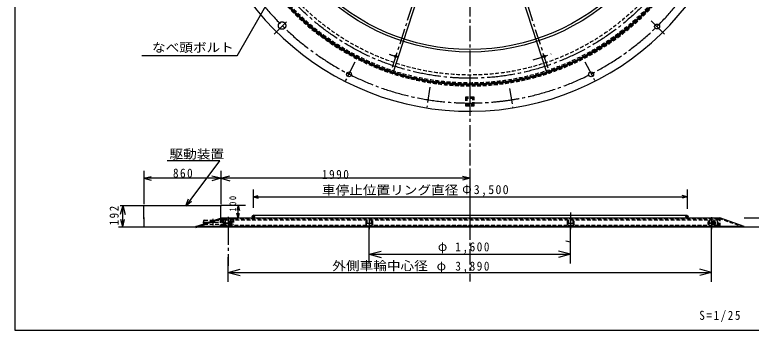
# Model space of a CAD drawing. Units: millimetres, scale not verified. Extents: x -4852 to 4898, y -3473 to 3427.
# Drawn here: x -4852 to 1088, y -3473 to -929 of the extents above; entities that cross this region are included whole.
import ezdxf
from ezdxf.enums import TextEntityAlignment as Align

# ---------------------------------------------------------------- set-up
doc = ezdxf.new("R2010")
doc.units = ezdxf.units.MM
doc.header["$LTSCALE"] = 25
for name, pattern in [('CHAIN1', [8, 5, -1, 1, -1]), ('CHAIN2', [12, 9, -1, 1, -1]), ('DASHED1', [1.8, 1.2, -0.6])]:
    doc.linetypes.add(name, pattern=pattern)
doc.layers.add('0-0', color=7, linetype='Continuous')
doc.styles.add('ＭＳ ゴシック', font='')
doc.styles.get('ＭＳ ゴシック').set_extended_font_data('MS Gothic')

msp = doc.modelspace()

# ---------------------------------------------------------------- linework, layer by layer
at = {"layer": '0-0', "linetype": 'CHAIN1'}
for p, q in [((-1182.02, 2781.55), (-1182.02, -3078.77)), ((-1461.91, -285.54), (-1819.2, -1385.16)), ((-900.92, -288.04), (-544.48, -1385.05)), ((-2108.89, -1311.39), (-2186.37, -1463.44)), ((-253.26, -1308.24), (-177.53, -1456.86)), ((-1503.33, -1514.29), (-1528.77, -1674.92)), ((-861.13, -1524.6), (-837.33, -1674.92)), ((-2928.34, -2538.19), (-2928.34, -2538.05)), ((-2928.32, -2568.51), (-2928.32, -2544.69)), ((570.07, -2553.81), (570.07, -2546.35)), ((570.07, -2568.33), (570.07, -2553.57)), ((-3334.54, -2601.14), (-3173.31, -2601.14)), ((-3253.4, -2575.18), (-3253.4, -2625.18)), ((-3098.91, -2609.46), (-3166.88, -2609.46)), ((-3097.08, -2609.46), (-3164.07, -2609.46)), ((-3161.4, -2609.46), (-3097.2, -2609.46)), ((-2928.35, -2558.24), (-2940.44, -2558.24)), ((-2928.35, -2558.35), (-2916.93, -2558.35)), ((-2928.33, -2575.04), (-2928.33, -2568.13)), ((-2020.26, -2609.46), (-1964.52, -2609.46)), ((-398.59, -2609.46), (-338.68, -2609.46)), ((570.09, -2557.92), (557.69, -2557.92)), ((569.99, -2557.92), (582.7, -2557.92)), ((570.05, -2571.7), (570.05, -2568.22)), ((737.16, -2609.46), (803.05, -2609.46)), ((803.05, -2609.46), (738.39, -2609.46))]:
    msp.add_line(p, q, dxfattribs=at)
at = {"layer": '0-0'}
for p, q in [((-1442.89, -291.72), (-1800.18, -1391.34)), ((-919.94, -294.22), (-563.5, -1391.23)), ((-2684.26, -608.76), (-3062.22, -1263.41)), ((-3061.68, -1260.58), (-3826.9, -1260.58)), ((-1181.43, -1510.88), (-1181.43, -1695.63)), ((-3623.8, -2104.16), (-3198.01, -2104.16)), ((-3810.08, -2188.05), (-3810.08, -2455.47)), ((-3191.06, -2188.05), (-3191.06, -2455.47)), ((-1181.8, -2188.05), (-1181.8, -2455.47)), ((-3810.08, -2248.05), (-3752.13, -2232.52)), ((-3185.11, -2248.05), (-3810.08, -2248.05)), ((-3810.08, -2248.05), (-3752.13, -2263.58)), ((-3191.06, -2248.05), (-3263.82, -2229.87)), ((-3191.06, -2248.05), (-3263.17, -2268.69)), ((-3191.06, -2248.05), (-3191.07, -2248.05)), ((-3191.06, -2248.05), (-3118.62, -2228.64)), ((-3191.06, -2248.05), (-3191.05, -2248.05)), ((-3191.06, -2248.05), (-3118.62, -2267.46)), ((-1181.8, -2248.05), (-3185.11, -2248.05)), ((-1181.8, -2248.05), (-1239.75, -2232.52)), ((-1181.8, -2248.05), (-1239.75, -2263.58)), ((-3473.35, -2468.85), (-3426.09, -2431.9)), ((-4001.3, -2467.64), (-3185.11, -2467.64)), ((-3981.35, -2467.8), (-4000.76, -2540.25)), ((-3810.08, -2575.63), (-3810.08, -2467.64)), ((-3190.59, -2566.73), (-3190.59, -2468.88)), ((570.08, -2547.91), (-2929.92, -2547.91)), ((-3981.35, -2638.48), (-3996.88, -2580.53)), ((-3981.35, -2638.48), (-3965.82, -2580.53)), ((-3809.79, -2565.24), (-3809.79, -2638.38)), ((-3809.79, -2575.03), (-3809.79, -2565.89)), ((-3392.87, -2636.35), (-3193.08, -2568.11)), ((-3208.1, -2593.85), (-3207.93, -2593.85)), ((-3208.1, -2594.1), (-3208.1, -2593.85)), ((-3197.1, -2573.64), (-3197.1, -2573.31)), ((-2985.82, -2567.99), (-3196.51, -2567.99)), ((-3178.85, -2568), (-3181.74, -2568)), ((-3179.19, -2567.95), (-3179.38, -2567.95)), ((-2997.28, -2567.95), (-2997.29, -2567.95)), ((835.55, -2568), (-2985.82, -2568)), ((818.26, -2568.12), (818.26, -2568)), ((1031.11, -2636.2), (834.63, -2567.5)), ((1558.53, -2643), (-4014.61, -2643)), ((-3393.31, -2638.55), (-3393.31, -2638.57)), ((-3392.87, -2636.43), (-3389.47, -2643.23)), ((-3392.59, -2632.73), (-3392.71, -2632.73)), ((1030.89, -2636.27), (-3392.71, -2636.27)), ((-3392.71, -2638.73), (-3392.71, -2638.73)), ((-3389.93, -2638), (-3389.94, -2638.01)), ((-3389.57, -2637.85), (-3389.59, -2637.86)), ((-3240.4, -2631.69), (-3240.4, -2632.11)), ((-3181.74, -2637.42), (-3181.74, -2637.42)), ((-3181.74, -2639), (-3181.74, -2639)), ((-3180.56, -2627.18), (-3180.56, -2627.28)), ((-1328.02, -2629.64), (-1328.02, -2638.64)), ((-1327.61, -2629.64), (-1328.02, -2629.64)), ((-1028.02, -2629.64), (-1029.61, -2629.64)), ((1031.03, -2636.27), (1027.77, -2643.15)), ((1030.65, -2638.38), (1030.75, -2638.38)), ((1031.29, -2638.73), (1031.29, -2638.73)), ((-1993.8, -2935.64), (-1993.8, -2797.4)), ((-1993.8, -2860.64), (-1897.2, -2834.76)), ((-369.8, -2860.64), (-466.39, -2834.76)), ((-369.8, -2935.64), (-369.8, -2797.4)), ((-3131.8, -3081.59), (-3131.8, -2884.97)), ((-1993.8, -2860.64), (-369.8, -2860.64)), ((-1993.8, -2860.64), (-1897.2, -2886.53)), ((-369.8, -2860.64), (-466.39, -2886.53)), ((768.2, -3081.59), (768.2, -2884.97)), ((-3131.8, -3006.59), (-3035.2, -2980.71)), ((-3131.8, -3006.59), (768.2, -3006.59)), ((-3131.8, -3006.59), (-3035.2, -3032.47)), ((768.2, -3006.59), (671.61, -2980.71)), ((768.2, -3006.59), (671.61, -3032.47)), ((-4852.02, -3472.98), (4897.98, -3472.98))]:
    msp.add_line(p, q, dxfattribs=at)
at = {"layer": '0-0', "linetype": 'CHAIN2'}
for p, q in [((-2661.67, -986.91), (-2760.99, -1086.23)), ((279.24, -977.72), (387.75, -1086.23)), ((-3131.8, -2423.88), (-3131.8, -2425.17)), ((-1183, -2406.91), (-1181.15, -2406.91)), ((-1181.8, -2423.88), (-1181.8, -2658)), ((-369.8, -2522.71), (-369.8, -2658)), ((-3131.8, -2558.66), (-3131.8, -2953.96)), ((-1993.8, -2563.57), (-1993.8, -2658)), ((768.2, -2561.59), (768.2, -2658))]:
    msp.add_line(p, q, dxfattribs=at)
at = {"layer": '0-0', "linetype": 'DASHED1'}
for p, q in [((-1146.47, -1603.63), (-1216.47, -1603.63)), ((-1206.47, -1593.63), (-1206.47, -1663.63)), ((-1156.47, -1663.63), (-1156.47, -1593.63)), ((-1216.47, -1653.63), (-1146.47, -1653.63)), ((-3390.45, -2643.45), (-3190.68, -2575.22)), ((-3327.1, -2614.21), (-3327.1, -2587.47)), ((-3324.82, -2585.14), (-3180.88, -2585.14)), ((-3196.4, -2577.39), (-3196.4, -2636.49)), ((-3193.08, -2568.18), (-3190.68, -2575.22)), ((-3190.4, -2575.39), (-3190.4, -2637.25)), ((820.12, -2574.46), (-3179.88, -2574.46)), ((-3178.48, -2578.64), (-3178.22, -2578.64)), ((-3178.4, -2575.18), (-3178.4, -2629.46)), ((-3178.33, -2575.04), (-3178.33, -2568.13)), ((-3176.34, -2583.38), (-3176.42, -2583.38)), ((-3171.4, -2591.46), (-3171.4, -2629.41)), ((-3169.4, -2575.18), (-3169.4, -2575.21)), ((-3161.4, -2581.46), (803.05, -2581.46)), ((-3158.8, -2599.46), (-3160.8, -2601.46)), ((-3160.8, -2617.46), (-3160.8, -2601.46)), ((-3154.56, -2593), (-3159.08, -2593)), ((-3158.8, -2593.06), (-3158.8, -2636.97)), ((-3104.8, -2599.46), (-3158.8, -2599.46)), ((-3154.53, -2593), (-3158.65, -2593)), ((-3154.8, -2592.85), (-3154.8, -2643.28)), ((-3149.3, -2635.46), (-3149.3, -2581.81)), ((-3114.3, -2635.46), (-3114.3, -2581.81)), ((-3104.63, -2593), (-3108.93, -2593)), ((-3108.8, -2642.58), (-3108.8, -2592.95)), ((-3104.05, -2593), (-3108.72, -2593)), ((-3104.8, -2593.06), (-3104.8, -2636.97)), ((-3104.8, -2599.46), (-3102.8, -2601.46)), ((-3102.8, -2617.46), (-3102.8, -2601.46)), ((-3094.2, -2575.18), (-3094.2, -2619.46)), ((-3088.4, -2575.18), (-3088.4, -2619.46)), ((-3088.4, -2575.18), (-3088.4, -2619.46)), ((-3055.43, -2567.76), (-3057.35, -2567.76)), ((-2996.1, -2568.85), (-2996.1, -2568.91)), ((-2996.1, -2576.41), (-2996.1, -2576.44)), ((-2985.76, -2568.28), (-2985.76, -2568.29)), ((-2020.8, -2593.33), (-2020.8, -2642.92)), ((-2016.51, -2593), (-2020.64, -2593)), ((-2016.8, -2592.99), (-2016.8, -2642.92)), ((-2011.3, -2581.48), (-2011.3, -2637.22)), ((-1976.3, -2581.48), (-1976.3, -2636.1)), ((-1966.74, -2593), (-1970.88, -2593)), ((-1970.8, -2637), (-1970.8, -2593.33)), ((-1966.8, -2593.16), (-1966.8, -2643.44)), ((-396.8, -2592.92), (-396.8, -2643.61)), ((-392, -2593), (-396.28, -2593)), ((-392.8, -2593.25), (-392.8, -2643.28)), ((-387.3, -2582.06), (-387.3, -2635.71)), ((-352.3, -2582.06), (-352.3, -2636.37)), ((-346.8, -2633), (-346.8, -2592.59)), ((-341.97, -2593), (-345.92, -2593)), ((-342.8, -2593.25), (-342.8, -2642.95)), ((741.2, -2599.46), (739.2, -2601.46)), ((739.2, -2617.46), (739.2, -2601.46)), ((741.2, -2593.19), (741.2, -2637.05)), ((795.2, -2599.46), (741.2, -2599.46)), ((745.64, -2593), (741.4, -2593)), ((745.34, -2593), (741.53, -2593)), ((745.2, -2593.42), (745.2, -2642.99)), ((750.7, -2581.75), (750.7, -2637.16)), ((785.7, -2582.2), (785.7, -2637.39)), ((791.2, -2635.6), (791.2, -2593.19)), ((795.15, -2593), (791.33, -2593)), ((796.16, -2593), (791.92, -2593)), ((795.2, -2592.74), (795.2, -2636.93)), ((797.2, -2601.46), (795.2, -2599.46)), ((797.2, -2601.46), (797.2, -2617.46)), ((813.05, -2591.46), (813.05, -2629.09)), ((820.05, -2629.53), (820.05, -2568.22)), ((832.05, -2568.23), (832.05, -2568.22)), ((832.05, -2636.98), (832.05, -2574.56)), ((832.1, -2574.5), (834.7, -2567.51)), ((1027.68, -2642.95), (832.16, -2574.58)), ((838.05, -2637.75), (838.05, -2576.68)), ((838.05, -2613.49), (838.05, -2612.98)), ((-3324.78, -2617.14), (-3180.72, -2617.14)), ((-3196.93, -2617.83), (-3196.93, -2617.83)), ((-2990.73, -2642.99), (-3190.42, -2642.99)), ((-3178.4, -2625.12), (-3178.4, -2625.18)), ((820.12, -2629.46), (-3178.4, -2629.46)), ((-3169.4, -2625.02), (-3169.4, -2625.18)), ((-3160.8, -2617.46), (-3158.8, -2619.46)), ((-3104.8, -2619.46), (-3158.8, -2619.46)), ((-3147.3, -2637.46), (-3116.3, -2637.46)), ((-3102.8, -2617.46), (-3104.8, -2619.46)), ((-3088.4, -2619.46), (-3094.2, -2619.46)), ((-1972.8, -2639), (-2016.34, -2639)), ((-1327.97, -2629.69), (-1027.97, -2629.69)), ((-352.8, -2639), (-392, -2639)), ((739.2, -2617.46), (741.2, -2619.46)), ((795.2, -2619.46), (741.2, -2619.46)), ((785.72, -2637.46), (751.18, -2637.46)), ((795.2, -2619.46), (797.2, -2617.46)), ((819.21, -2617.7), (820.02, -2617.7)), ((837.99, -2617.7), (838.05, -2617.7)), ((838.05, -2618.03), (838.05, -2618.03)), ((1031.11, -2636.2), (1027.73, -2642.95))]:
    msp.add_line(p, q, dxfattribs=at)
at = {"layer": '0-0', "color": 4}
for p, q in [((-1181.8, -2215.45), (-1181.8, -2469.47)), ((-2928.32, -2336.9), (-2928.32, -2484.69)), ((570.07, -2336.9), (570.07, -2493.57)), ((-2928.32, -2396.9), (-2889.69, -2386.55)), ((-2928.32, -2396.9), (570.07, -2396.9)), ((-2928.32, -2396.9), (-2889.69, -2407.25)), ((570.07, -2396.9), (531.43, -2386.55)), ((570.07, -2396.9), (531.43, -2407.25)), ((-2990.73, -2467.64), (-3190.42, -2467.64)), ((-3050.73, -2467.64), (-3061.08, -2506.28)), ((-3050.73, -2567.99), (-3050.73, -2467.64)), ((-3050.73, -2467.64), (-3040.37, -2506.28)), ((-3050.73, -2567.99), (-3061.08, -2529.35)), ((-3050.73, -2567.99), (-3040.37, -2529.35)), ((-2990.73, -2567.99), (-3190.42, -2567.99)), ((1287.4, -2568.22), (1030.71, -2568.22)), ((-1993.8, -2824.09), (-1993.8, -2637.59)), ((-369.8, -2824.09), (-369.8, -2637.59)), ((768.2, -2955.52), (768.2, -2630.07)), ((-369.8, -2764.09), (-408.43, -2753.74))]:
    msp.add_line(p, q, dxfattribs=at)
at = {"layer": '0-0'}
for points in [[(4897.98, 3427.02), (-4852.02, 3427.02), (-4852.02, -3472.98)], [(-3200.84, -2106.93), (-3473.35, -2468.85), (-3450.9, -2413.21)], [(-3981.35, -2638.48), (-3981.35, -2467.8), (-3961.94, -2540.25)], [(-1328.02, -2638.64), (-1028.02, -2638.64), (-1028.02, -2629.64)]]:
    msp.add_lwpolyline(points, dxfattribs=at)
at = {"layer": '0-0', "linetype": 'DASHED1'}
msp.add_lwpolyline([(-1216.47, -1663.63), (-1146.47, -1663.63), (-1146.47, -1593.63), (-1216.47, -1593.63)], close=True, dxfattribs=at)
at = {"layer": '0-0'}
for centre, radius in [((-1181.73, 510.5), 2008), ((-1181.19, 510.48), 2000), ((-1179.4, 510.21), 1740), ((-1180.93, 510.21), 1720), ((328.03, -1024.09), 20), ((-1780.4, -1265.26), 10), ((-582.57, -1264.24), 10), ((-2156.63, -1409.69), 20), ((-203.7, -1409.69), 20), ((-1206.33, -1603.47), 7), ((-1206.33, -1603.64), 6), ((-1156.52, -1603.64), 7), ((-1156.52, -1603.64), 6), ((-1206.16, -1653.63), 7), ((-1206.33, -1653.46), 6), ((-1156.34, -1653.63), 7), ((-1156.34, -1653.46), 6), ((-2928.27, -2558.1), 10), ((570.02, -2557.91), 10)]:
    msp.add_circle(centre, radius, dxfattribs=at)
at = {"layer": '0-0', "linetype": 'DASHED1'}
for centre, radius in [((-1181.42, 511.31), 1991), ((-1180.49, 509.73), 1925), ((-1206.46, -1603.66), 3), ((-1156.47, -1603.66), 3), ((-1206.46, -1653.65), 3), ((-1156.57, -1653.76), 3)]:
    msp.add_circle(centre, radius, dxfattribs=at)
at = {"layer": '0-0', "linetype": 'CHAIN2'}
for centre, radius in [((-1179.87, 508.54), 1950), ((-1179.87, 508.54), 1950), ((-2696.05, -1016.94), 30)]:
    msp.add_circle(centre, radius, dxfattribs=at)
at = {"layer": '0-0'}
for centre, radius, start, end in [((-1181.73, 510.5), 2218, 186.53171, 173.4667), ((-1181.49, 510.28), 2220, 318.17253, 318.23427)]:
    msp.add_arc(centre, radius, start, end, dxfattribs=at)
at = {"layer": '0-0', "linetype": 'CHAIN2'}
msp.add_arc((-1180.85, 508.83), 2150, 186.68781, 173.36037, dxfattribs=at)
at = {"layer": '0-0', "linetype": 'DASHED1'}
for centre, radius, start, end in [((-1180.45, 510.87), 2014, 187.18256, 172.96818), ((-3324.16, -2588.07), 3, 102.71947, 168.4342), ((-3324.08, -2614.12), 3, 158.19859, 274.89909), ((-3181.26, -2588.12), 3, 347.66091, 82.7914), ((-3161.4, -2591.46), 10, 90, 180), ((803.05, -2591.46), 10, 0, 90), ((834.15, -2614.29), 4, 24.53148, 25.18473), ((-3181.33, -2614.2), 3, 281.79238, 358.60282), ((-3147.3, -2635.46), 2, 180, 270), ((-3116.3, -2635.46), 2, 270, 0), ((-1972.8, -2637), 2, 270, 0), ((-352.8, -2633), 6, 270, 0)]:
    msp.add_arc(centre, radius, start, end, dxfattribs=at)
at = {"layer": '0-0', "linetype": 'CHAIN1'}
for centre, radius, start, end in [((-1181.19, 511.1), 1875, 249.67889, 252.14557), ((-1181.19, 511.1), 1875, 285.74666, 290.46119), ((570.07, -2557.92), 10, 61.93545, 62.08895)]:
    msp.add_arc(centre, radius, start, end, dxfattribs=at)

# ---------------------------------------------------------------- texts
at = {"layer": '0-0', "style": 'ＭＳ ゴシック', "width": 1.1}
for s, p in [('なべ頭ボルト', (-3745.08, -1252.19)), ('駆動装置', (-3603.68, -2111.25)), ('車停止位置リング直径', (-2374.7, -2401.12)), ('外側車輪中心径', (-2290.96, -3011.45))]:
    msp.add_text(s, height=73.31, dxfattribs=at).set_placement(p, align=Align.BOTTOM_LEFT)
at = {"layer": '0-0', "style": 'ＭＳ ゴシック'}
for p in [(-1439.62, -2855.78), (-1449.35, -3011.45)]:
    msp.add_text('φ', height=73.31, dxfattribs=at).set_placement(p, align=Align.BOTTOM_LEFT)
at = {"layer": '0-0', "char_height": 73.31, "attachment_point": 7, "style": 'ＭＳ ゴシック'}
for s, insert in [('\\T1.27;\\W0.9;860', (-3575.99, -2243.7)), ('\\T1.28;\\W0.9;1990', (-2374.62, -2254.21)), ('\\T1.23;\\W0.95;Φ3,500', (-1243.39, -2394.02)), ('\\T1.28;\\W0.9;1,600', (-1298.54, -2855.78)), ('\\T1.28;\\W0.9;3,890', (-1298.54, -3011.45)), ('\\T1.28;\\W0.9;S=1/25', (668.08, -3407.21))]:
    msp.add_mtext(s, dxfattribs=dict(at, insert=insert))
at = {"layer": '0-0', "attachment_point": 7, "rotation": 90, "style": 'ＭＳ ゴシック'}
for s, insert, char_height in [('\\T1.38;\\W0.9;100', (-3065.39, -2516.48), 54.99), ('\\T1.27;\\W0.9;192', (-4013.15, -2628.39), 73.31)]:
    msp.add_mtext(s, dxfattribs=dict(at, insert=insert, char_height=char_height))

doc.saveas('drawing.dxf')
